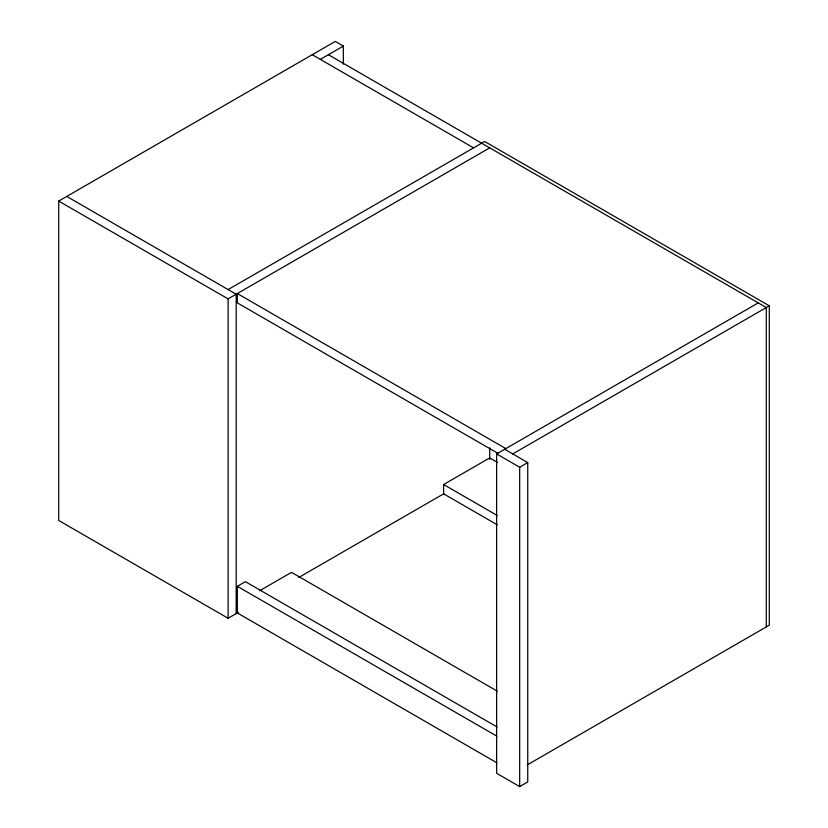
<?xml version="1.0" encoding="UTF-8"?>
<svg xmlns="http://www.w3.org/2000/svg" width="828" height="828" viewBox="0 0 828 828"><rect width="100%" height="100%" fill="white"/><g stroke="black" fill="none" stroke-linecap="round" stroke-linejoin="round"><path stroke-width="1.24" d="M238.412 612.316L228.114 618.268L58.705 520.46L58.705 201.08L335.288 41.4L343.351 46.057L343.351 64.16M320.312 59.368L343.351 46.057M228.114 289.572L484.649 141.474L769.295 305.811L769.295 625.181L527.281 764.906M58.705 201.08L228.114 298.887L489.71 147.86M496.904 762.805L237.336 612.948L237.336 586.327L245.398 581.67L497.131 727.005M259.671 590.737L291.497 572.355L497.359 691.214M497.317 524.848L443.622 493.84L443.622 484.525L489.71 457.915L497.545 462.438M504.697 449.262L527.746 462.573L527.746 781.942L519.673 786.6L496.634 773.29L496.634 453.92L758.231 302.882M298.722 577.499L443.922 493.664M512.76 453.92L769.295 305.811M496.634 453.92L519.673 467.23L527.746 462.573M328.374 54.71L766.304 307.54L766.304 626.92M312.239 54.71L473.585 147.86M505.846 448.6L237.336 293.567L237.336 302.882L498.021 453.392M66.768 196.422L236.177 294.23L236.177 613.61M443.622 484.525L497.317 515.534M237.336 586.327L496.904 736.185M519.673 467.23L519.673 786.6M489.71 447.834L489.71 459.468M228.114 298.887L228.114 618.268"/></g></svg>
